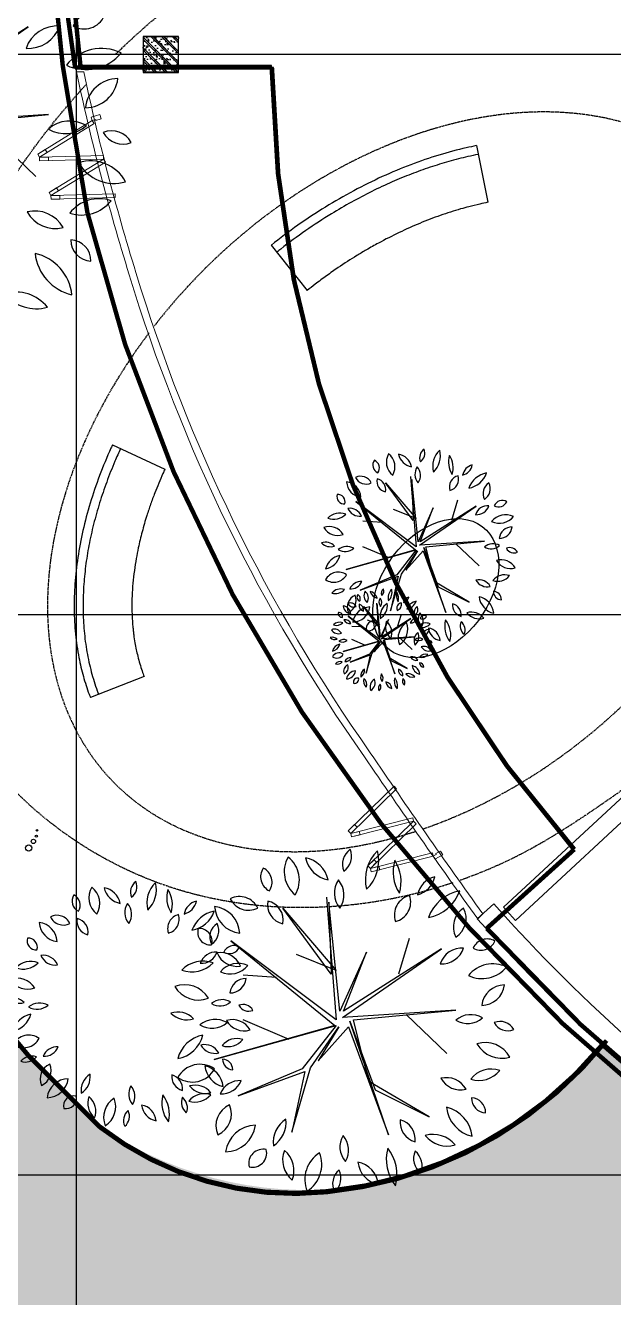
# Model space of a CAD drawing. Header units: millimetres. Extents: x -1030105 to 906887, y -616134 to 1220667.
# Drawn here: x -102164 to -95543, y 503214 to 517518 of the extents above; entities that cross this region are included whole.
import ezdxf
from ezdxf.enums import TextEntityAlignment as Align

# ---------------------------------------------------------------- set-up
doc = ezdxf.new("R2010")
doc.units = ezdxf.units.MM
doc.header["$MEASUREMENT"] = 0
for name, pattern in [('CENTER', [2, 1.25, -0.25, 0.25, -0.25]), ('DASH', [0.35, 0.25, -0.1]), ('DASHED', [0.75, 0.5, -0.25])]:
    doc.linetypes.add(name, pattern=pattern)
for name, color, linetype in [('A-Column', 4, 'Continuous'), ('A-Furniture', 143, 'Continuous'), ('A-Tree', 98, 'Continuous'), ('XR-BC-zColumn$0$LBC - BEACH CLUB - 240809 DG Rev$0$DA-WALL-PATT', 8, 'Continuous')]:
    doc.layers.add(name, color=color, linetype=linetype)
doc.layers.add('A-Door', color=33, linetype='Continuous', lineweight=9)
doc.layers.add('A-Wall', color=6, linetype='Continuous', lineweight=9)
doc.styles.add('Arial_Bold', font='arialbd.ttf')

# ---------------------------------------------------------------- blocks, each defined once
blk = doc.blocks.new('FUR')
at = {"layer": 'A-Furniture'}
for p, q in [((-52391.01933158482, -7130.426265622955), (-52262.66025474825, -7767.626479819883)), ((-54701.19152940161, -8250.98461495433), (-54296.35178851671, -8759.51688751136)), ((-56487.51551439388, -10494.43089790805), (-55897.50798048687, -10767.17904033605)), ((-56131.28169836223, -13098.78278019349), (-56736.77587621562, -13335.16540897079))]:
    blk.add_line(p, q, dxfattribs=at)
at = {"layer": 'A-Furniture', "color": 8, "linetype": 'DASH', "lineweight": 9, "ltscale": 1000, "const_width": 50}
blk.add_lwpolyline([(-33574.116996225, 38198.03701352875), (-3.274180926382542e-10, 38211.88251353393), (0, 0), (-7049.126603505938, -1.164153218269348e-10, -0.3011393681377011), (-23981.73349209089, -18888.11748647457), (-49064.43265007329, -18888.11748647457, -0.06124952190979967), (-52473.9447657284, -15923.13210822688), (-52473.9447657284, -15923.13210822688, -0.127607782766149), (-56769.0085550223, -7888.247632739716), (-57047.06649999994, -6235.426486474578, -0.1924218543560013), (-53256.03130311794, 9916.925028712954), (-55726.52506250713, 11649.12232822133, -0.09220963238652186), (-52805.8425345454, 17542.93784715806, -0.09579334497253111), (-54512.04080293298, 23938.01559452759, -0.1077169431674273), (-53957.97341630229, 28268.68321032356, -0.2285839789093287), (-47025.84992466056, 33492.16687116434, 0.2045490622853214), (-42688.61020563537, 36230.61212708103, 0.1311708844373413), (-42047.51066320275, 38025.4441493589, -0.3035398224954187), (-39524.66233420366, 41042.55836063065, -0.3273425619805889)], format="xyb", close=True, dxfattribs=at)
at = {"layer": 'A-Furniture', "color": 8, "linetype": 'DASH', "ltscale": 50}
for start_param, end_param in [(7.259258764595317, 11.18303171131864), (4.920108261293295, 7.240346205038929)]:
    blk.add_ellipse((-53035.26949044026, -10910.52595339995), major_axis=(-3439.503107609407, -3378.204462451687), ratio=0.7052025209358396, start_param=start_param, end_param=end_param, dxfattribs=at)
at = {"layer": 'A-Furniture'}
blk.add_ellipse((-52848.19607595343, -12106.31603850552), major_axis=(-522.8796299549354, -692.6241223071265), ratio=0.692143964030076, start_param=-1.570796326794897, end_param=4.71238898038469, dxfattribs=at)
at = {"layer": 'A-Furniture', "color": 8, "linetype": 'DASH', "ltscale": 50}
for points, knots in [([(-56447.03599999993, -6097.049467972713), (-55194.80878073322, -4879.432741814177), (-50278.88373038909, -2284.573604768259), (-42421.47772418463, -5454.796933513135), (-32732.45049999998, -11254.02927138517), (-23301.95049999998, -9202.029271385167), (-18023.95049999998, -504.5292713851668), (-16595.45049999998, 8921.470728614833), (-19600.32320915881, 15918.27845925349), (-21321.18391267408, 18705.60147339047), (-21789.72381129679, 19344.96383619693)], [32574.7262056019, 32574.7262056019, 32574.7262056019, 32574.7262056019, 37697.74124470179, 48060.13185932349, 55585.25195803288, 69452.98974218499, 76151.42226405158, 84447.8370469563, 94470.7732435007, 98031.73488863441, 98031.73488863441, 98031.73488863441, 98031.73488863441]), ([(-52657.18174468336, -15419.7190256638), (-53684.68530343773, -15761.4550650951), (-55944.28394347202, -15850.41732849472), (-58636.63205547673, -13705.47419053549), (-59018.49773840173, -10052.23631551804), (-57876.11176995137, -7685.960731683532), (-56880.61459291968, -6548.248811861849), (-56782.67322703003, -6441.870720701991)], [18289.98314026606, 18289.98314026606, 18289.98314026606, 18289.98314026606, 21462.80248467822, 24520.47386172318, 27657.55730020549, 31678.73250156143, 32103.72514403899, 32103.72514403899, 32103.72514403899, 32103.72514403899]), ([(-42687.95049999998, -19137.02927138517), (-41285.08198805523, -16590.70523152233), (-40889.95049999998, -13356.02927138517), (-44692.45203458441, -11594.69247801322), (-47704.73972640681, -12433.99532528175), (-50055.22510409662, -13846.72949299018), (-51582.59966459125, -14985.5838004346), (-52347.18772559804, -15312.02611631074), (-52578.16196491875, -15392.76884650276)], [0, 0, 0, 0, 6281.430987442272, 9216.361979299607, 12501.80530776205, 15762.23257229904, 17490.63072353798, 18208.39250142233, 18208.39250142233, 18208.39250142233, 18208.39250142233])]:
    blk.add_open_spline(points, degree=3, knots=knots, dxfattribs=at)
at = {"layer": 'A-Furniture'}
for points, knots in [([(-52391.01933158483, -7130.426265622955), (-52429.05078730507, -7138.087394670234), (-52467.19933232741, -7146.306932366919), (-52607.17934098031, -7178.42829374806), (-52709.61726454164, -7205.715519843623), (-52918.02896327681, -7268.916834370932), (-53024.0304921861, -7305.051133195404), (-53237.24974235054, -7385.795186075615), (-53344.47459905696, -7430.50255789957), (-53558.88928530934, -7528.193125113612), (-53666.08011558172, -7581.237742790254), (-53879.7734314558, -7695.515778523171), (-53986.26818295692, -7756.820352692856), (-54195.70556950865, -7886.152206050465), (-54298.6793429512, -7954.105102652567), (-54501.47401058256, -8096.79069476889), (-54601.29996502177, -8171.525855883723), (-54699.85487421307, -8249.920727877296), (-54700.52324697959, -8250.452598472359), (-54701.19152940161, -8250.98461495433)], [10.24952820240217, 10.24952820240217, 10.24952820240217, 10.24952820240217, 10.27898721586731, 10.27898721586731, 10.35734463679839, 10.35734463679839, 10.43786627829897, 10.43786627829897, 10.51933158232393, 10.51933158232393, 10.60139103195543, 10.60139103195543, 10.68417062644099, 10.68417062644099, 10.76608397753852, 10.76608397753852, 10.84799732863604, 10.84799732863604, 10.84855671194671, 10.84855671194671, 10.84855671194671, 10.84855671194671]), ([(-52371.27178124359, -7228.457068098476), (-52409.65546062315, -7236.189153235522), (-52448.17561016792, -7244.506441603764), (-52558.0146642349, -7269.813396440586), (-52629.61834818414, -7288.204896935844), (-52771.90991029207, -7328.513854673365), (-52842.58655442047, -7350.354325348744), (-52984.21301966239, -7397.77215625369), (-53055.15825053916, -7423.347132739727), (-53197.06672925974, -7478.171242627664), (-53268.03385455116, -7507.420810152311), (-53415.83671072983, -7572.183426821604), (-53492.65192096916, -7608.020953494008), (-53645.70810214893, -7683.817071183817), (-53721.94363148797, -7723.77297728206), (-53873.52866105956, -7807.668520628358), (-53948.87877664132, -7851.606507216464), (-54120.97508619558, -7957.159652432543), (-54217.31312157981, -8020.110213384265), (-54407.30328885895, -8152.092657331144), (-54500.96076611495, -8221.13033363875), (-54608.32354204844, -8304.987304773647), (-54623.6397776074, -8317.065043238224), (-54638.90845243906, -8329.220399317564)], [10.2495282393847, 10.2495282393847, 10.2495282393847, 10.2495282393847, 10.27996702706986, 10.27996702706986, 10.33606390804988, 10.33606390804988, 10.39103359063215, 10.39103359063215, 10.44600327321441, 10.44600327321441, 10.50097295579667, 10.50097295579667, 10.56067436402907, 10.56067436402907, 10.62037577226147, 10.62037577226147, 10.68007718049387, 10.68007718049387, 10.75782560763264, 10.75782560763264, 10.83557403477141, 10.83557403477141, 10.8485566027308, 10.8485566027308, 10.8485566027308, 10.8485566027308]), ([(-52262.66025474823, -7767.626479819999), (-52292.83127029394, -7773.704198592226), (-52323.16566374569, -7780.211167027941), (-52394.40424922085, -7796.427638357971), (-52435.4370377078, -7806.480384607334), (-52507.14358011595, -7825.297450176207), (-52537.71305077289, -7833.708647607127), (-52644.13752410625, -7864.353321136674), (-52720.55283387778, -7888.744622146594), (-52874.21633933813, -7942.649611755158), (-52951.44859265401, -7972.158261360135), (-53106.28616373987, -8036.231482859119), (-53183.86593559619, -8070.785221924074), (-53338.89929348434, -8144.82057908061), (-53416.34804738352, -8184.299425174017), (-53516.23679559314, -8238.499749072595), (-53538.96468454563, -8251.053574196878), (-53584.35973312601, -8276.572623911314), (-53607.02502614698, -8289.536808145698), (-53665.18054972671, -8323.37635965331), (-53700.6134628102, -8344.547173767467), (-53806.54409833452, -8409.513724940829), (-53876.70125106536, -8454.781504633604), (-53990.16575637761, -8531.705937238177), (-54033.86530780827, -8562.251702223439), (-54120.66243669255, -8624.780873287003), (-54163.75712784749, -8656.761836450896), (-54236.63070117992, -8712.453862024937), (-54266.58534012211, -8735.819981915643), (-54296.35178851671, -8759.51688751136)], [10.24952839846667, 10.24952839846667, 10.24952839846667, 10.24952839846667, 10.27705354559558, 10.27705354559558, 10.31386547641626, 10.31386547641626, 10.34102828119953, 10.34102828119953, 10.40811456124531, 10.40811456124531, 10.47520084129109, 10.47520084129109, 10.54228712133687, 10.54228712133687, 10.60937340138265, 10.60937340138265, 10.62916469820784, 10.62916469820784, 10.64895599503303, 10.64895599503303, 10.68003374529578, 10.68003374529578, 10.74218924582128, 10.74218924582128, 10.78151257060823, 10.78151257060823, 10.82083589539517, 10.82083589539517, 10.84855665284237, 10.84855665284237, 10.84855665284237, 10.84855665284237]), ([(-56487.51551439386, -10494.43089790805), (-56493.24329468228, -10506.82109620678), (-56498.91674221499, -10519.21669868962), (-56551.1992628335, -10634.60036189063), (-56594.09864409482, -10737.91911637643), (-56672.12482948347, -10944.50046327966), (-56707.25097566948, -11047.76752823777), (-56769.55337318809, -11253.53089306445), (-56796.72718891599, -11356.02940800344), (-56843.01393991898, -11559.5483158119), (-56862.12336617516, -11660.56846886303), (-56892.2390672498, -11860.43949071993), (-56903.24151639233, -11959.28764934465), (-56917.17062021018, -12154.15024379897), (-56920.09390541441, -12250.15974385315), (-56917.96016926058, -12438.7193478616), (-56912.90093327526, -12531.26288202056), (-56894.96070184773, -12712.31663345941), (-56882.07911318926, -12800.81962434272), (-56851.48076559564, -12958.94342929777), (-56834.92555213781, -13029.25282026362), (-56796.66873768448, -13166.45810736215), (-56774.96909672668, -13233.35339888837), (-56746.19697347734, -13310.74040659494), (-56741.53080361208, -13322.98569028045), (-56736.7758762156, -13335.16540897079)], [5.20439972571804, 5.20439972571804, 5.20439972571804, 5.20439972571804, 5.213913547844017, 5.213913547844017, 5.292924431133567, 5.292924431133567, 5.371935314423117, 5.371935314423117, 5.450946197712668, 5.450946197712668, 5.529957081002218, 5.529957081002218, 5.608967964291768, 5.608967964291768, 5.687978847581318, 5.687978847581318, 5.766989730870868, 5.766989730870868, 5.846000614160419, 5.846000614160419, 5.911872939050076, 5.911872939050076, 5.977745263939733, 5.977745263939733, 5.99020595687921, 5.99020595687921, 5.99020595687921, 5.99020595687921]), ([(-56396.74487873929, -10536.39226422808), (-56418.80318122898, -10584.10871933948), (-56440.03503807182, -10631.89450137853), (-56493.52549700093, -10757.32783797826), (-56524.41211508708, -10835.02585139824), (-56581.65814508179, -10990.25569959194), (-56608.02048160124, -11067.79273619386), (-56657.23285143614, -11225.85099227994), (-56679.86903109639, -11306.35041472572), (-56720.07191549013, -11466.44689550844), (-56737.63581739475, -11546.03850773163), (-56767.66734940406, -11703.95555328042), (-56780.1358675051, -11782.27731368458), (-56799.98079486999, -11937.29442941258), (-56807.36021681986, -12013.99279492267), (-56817.6862117149, -12175.08014887804), (-56819.94764122416, -12259.20877519529), (-56818.14199096177, -12425.37330575823), (-56814.00659213882, -12507.37805894017), (-56799.43585484024, -12667.94779213751), (-56788.99866264308, -12746.5087884689), (-56762.01294472761, -12899.82075088378), (-56745.46380541116, -12974.5684803382), (-56706.46776626844, -13119.93996927585), (-56684.02045298761, -13190.56801283685), (-56653.8069988967, -13272.35453585559), (-56648.76853832015, -13285.61845896672), (-56643.62295814394, -13298.79886333342)], [5.204399791090754, 5.204399791090754, 5.204399791090754, 5.204399791090754, 5.24172793876316, 5.24172793876316, 5.302315874709342, 5.302315874709342, 5.362903810655525, 5.362903810655525, 5.426219076268762, 5.426219076268762, 5.489534341881998, 5.489534341881998, 5.552849607495235, 5.552849607495235, 5.616164873108471, 5.616164873108471, 5.687561399136334, 5.687561399136334, 5.759705326663571, 5.759705326663571, 5.831849254190808, 5.831849254190808, 5.903993181718045, 5.903993181718045, 5.976137109245282, 5.976137109245282, 5.990206149619695, 5.990206149619695, 5.990206149619695, 5.990206149619695]), ([(-55897.50798048687, -10767.17904033605), (-55905.25554919834, -10783.93854552833), (-55912.88442943944, -10800.69681455591), (-55936.7418923755, -10853.92532379972), (-55952.52287081923, -10890.37902770611), (-55982.94672994601, -10963.21061021939), (-55997.5879212335, -10999.58409645874), (-56028.1044390139, -11078.35143955448), (-56043.76571143848, -11120.71592281887), (-56073.50723435105, -11205.18983604223), (-56087.58606687565, -11247.29476585612), (-56110.56459120259, -11319.82873406191), (-56119.83494527102, -11350.33740429755), (-56137.52897446546, -11411.14468575793), (-56145.95176864411, -11441.44004004961), (-56169.94738751484, -11531.94832472992), (-56184.24492531475, -11591.7781364203), (-56205.45699307682, -11691.35616907477), (-56213.27254038426, -11731.43457617937), (-56228.45190092115, -11817.15669031558), (-56235.55322316043, -11862.68549858918), (-56248.19054305513, -11956.33475358179), (-56253.55873171837, -12004.39441689989), (-56261.95516968667, -12099.20810603956), (-56264.98222028087, -12145.95376692084), (-56268.75910972024, -12238.04872903333), (-56269.50902643458, -12283.39233378286), (-56268.99075879711, -12348.88894490676), (-56268.58195870552, -12369.64606206049), (-56267.28632266576, -12410.81994739606), (-56266.39954040057, -12431.23422656197), (-56263.66542209715, -12480.57810264523), (-56261.56736975411, -12509.31661473052), (-56257.5608717219, -12553.52766388562), (-56255.97630993887, -12569.26396153308), (-56252.516488138, -12600.49906655692), (-56250.64144778046, -12615.99546418036), (-56244.58890703735, -12662.1143023863), (-56239.98394487172, -12692.36632280087), (-56230.38264080063, -12747.77876109327), (-56225.5259626202, -12773.06939764961), (-56215.02106467582, -12822.88931402087), (-56209.37330555702, -12847.41610155744), (-56196.15659446805, -12900.33066087472), (-56188.42702331376, -12928.55390497227), (-56171.92626044003, -12983.89979657438), (-56163.15580619778, -13011.01980346174), (-56146.72664269575, -13058.10927029047), (-56139.26836587468, -13078.30270210712), (-56131.44071740514, -13098.37534062832), (-56131.36122308054, -13098.5790776026), (-56131.28169836222, -13098.78278019349)], [5.204399680384737, 5.204399680384737, 5.204399680384737, 5.204399680384737, 5.219022633722142, 5.219022633722142, 5.250855773887292, 5.250855773887292, 5.282688914052441, 5.282688914052441, 5.31992737987116, 5.31992737987116, 5.357165845689879, 5.357165845689879, 5.384354200496166, 5.384354200496166, 5.411542555302452, 5.411542555302452, 5.465919264915025, 5.465919264915025, 5.503000352588045, 5.503000352588045, 5.545878593224693, 5.545878593224693, 5.592190443835715, 5.592190443835715, 5.638502294446738, 5.638502294446738, 5.684814145057761, 5.684814145057761, 5.706563465447332, 5.706563465447332, 5.728312785836904, 5.728312785836904, 5.759598551353512, 5.759598551353512, 5.777100218848088, 5.777100218848088, 5.794601886342664, 5.794601886342664, 5.829605221331817, 5.829605221331817, 5.859820044656143, 5.859820044656143, 5.890034867980469, 5.890034867980469, 5.926059134160535, 5.926059134160535, 5.9620834003406, 5.9620834003406, 5.989920661278713, 5.989920661278713, 5.990206154984294, 5.990206154984294, 5.990206154984294, 5.990206154984294])]:
    blk.add_open_spline(points, degree=3, knots=knots, dxfattribs=at)
blk = doc.blocks.new('hggtd')
at = {"layer": 'A-Door', "ltscale": 10}
for points in [[(-37562.34020790327, 553219.953525916), (-37550.77698953477, 553182.5641279547), (-38246.76598047192, 552993.3609571508), (-38257.0264835011, 553031.1044955886)], [(-37522.30413191073, 553210.0989524032), (-37462.61143195868, 553210.3158777887), (-37462.7931325296, 553260.3155476366), (-37562.48556836, 553259.9532617943), (-37562.34020790327, 553219.953525916), (-37522.34047202492, 553220.0988863728)], [(-38257.0264835011, 553031.1044955886), (-38246.76598047192, 552993.3609571508), (-38150.26809078419, 553019.5937093099), (-38160.76119164789, 553058.192865185)], [(-38259.00160165331, 552953.1427850041), (-38246.76541330145, 552993.2048853468), (-38152.10331566764, 552966.2864699255), (-38162.31560169254, 552927.6120699414)], [(-37561.6558693455, 552769.0030419283), (-37550.96911318326, 552809.4742822888), (-38246.76541330145, 552993.2048853468), (-38259.00160165331, 552953.1427850041)], [(-37561.6558693455, 552769.0030419283), (-37550.15187984782, 552731.1441886064), (-38246.14087078497, 552541.9410178026), (-38256.51613611132, 552580.106712461)], [(-38256.51613611132, 552580.106712461), (-38246.14087078497, 552541.9410178026), (-38149.64298109724, 552568.1737699618), (-38160.13608196094, 552606.7729258367)], [(-38256.34578606571, 552501.730225313), (-38246.14030361451, 552541.7849459986), (-38149.44750008004, 552514.8739102345), (-38159.65978610494, 552476.1995102502)], [(-37559.0000537579, 552317.5904822372), (-37548.4474841831, 552357.5535517792), (-38246.14030361451, 552541.7849459986), (-38256.34578606571, 552501.730225313)]]:
    blk.add_lwpolyline(points, close=True, dxfattribs=at)
blk = doc.blocks.new('TƯỜNG NÔI THẤT')
at = {"layer": 'A-Door'}
blk.add_lwpolyline([(-4582.744118497401, 9478.360028227442), (-4500.285001045151, 9478.360028227442, 0.02259937443829309), (-3912.22444588934, 7219.828891315439, 0.07985569652510163), (-1274.22183427382, 1821.022460261476, 0.007060456176491936), (-7.718668612549664, 10.7073796382756), (-65.10778809624026, -46.48629829543643, -0.007099200142825696), (-1340.019831400059, 1775.512959551299, -0.07984387538452739), (-3988.70992536853, 7196.376647106546, -0.02276174358933511), (-4582.068050197006, 9478.360028227442)], format="xyb", close=True, dxfattribs=at)
at = {"color": 3, "rotation": 16.35249636690589}
blk.add_blockref('hggtd', (187395.6741437566, -511335.8591321574), dxfattribs=at)
at = {"color": 3, "xscale": -0.9999999999999996, "rotation": 209.4561231735919}
blk.add_blockref('hggtd', (-239909.0829738881, 500837.0140910358), dxfattribs=at)
blk = doc.blocks.new('12PPLT11')
at = {"color": 0, "linetype": 'ByBlock'}
for p, q in [((-0.04409608227797435, 0.3483338719713629), (-0.0159519989446153, -0.0034782946952987)), ((-0.03706008227789681, 0.334261371971337), (-0.03002408227791875, 0.127864871971326)), ((-0.005397998944658866, 0.02114853863798771), (-0.03706008227789681, 0.334261371971337)), ((-0.1695719156113071, 0.3166707053046594), (-0.0159519989446153, 0.1384192053046434)), ((-0.03002408227791875, 0.127864871971326), (-0.1695719156113071, 0.3166707053046594)), ((0.1635491677220671, 0.1290376219713494), (0.1940385843887569, 0.2310631219712889)), ((-0.3185010822779759, 0.2228541219713236), (-0.01946999894460077, -0.01989621136198139)), ((-0.0159519989446153, -0.0034782946952987), (-0.3185010822779759, 0.2228541219713236)), ((-0.0159519989446153, 0.1384192053046434), (-0.1297010822779612, 0.1841547886379828)), ((0.07082566772203336, 0.19119103863801), (-0.005397998944658866, 0.02114853863798771)), ((0.001638084388794425, 0.003557955304671623), (0.2865970843887453, 0.200572705304694)), ((0.2865970843887453, 0.200572705304694), (0.005156084388772797, 0.02114853863798771)), ((0.005156084388772797, 0.02114853863798771), (0.07082566772203336, 0.19119103863801)), ((-0.1870794156112652, 0.1184832053046989), (-0.283238415611315, 0.1243467886380358)), ((0.3276405010553916, 0.02466662197130631), (0.001638084388794425, 0.003557955304671623)), ((0.03330016772201816, -0.0034782946952987), (0.3276405010553916, 0.02466662197130631)), ((0.1846572510553486, 0.01176687197136062), (0.3019243343886799, -0.0996402946953765)), ((-0.3665805822779404, -0.1172309613619973), (-0.0159519989446153, -0.01989621136198139)), ((-0.01946999894460077, -0.01989621136198139), (-0.3665805822779404, -0.1172309613619973)), ((-0.1507265822779047, -0.05976829469537392), (-0.283238415611315, -0.0034782946952987)), ((-0.0159519989446153, -0.01989621136198139), (-0.1132836656112204, -0.1442032113619689)), ((-0.08983024894462233, -0.1406850446953172), (-0.008915998944651449, -0.02341437802863311)), ((-0.0675494989445724, -0.1207490446953727), (0.01922808438871471, -0.02341437802863311)), ((-0.008915998944651449, -0.02341437802863311), (-0.0675494989445724, -0.1207490446953727)), ((0.01922808438871471, -0.02341437802863311), (0.1341498343887295, -0.3330090446953307)), ((0.02274616772206173, -0.006996461362007267), (0.09545175105541404, -0.2040112946953059)), ((0.1341498343887295, -0.3330090446953307), (0.02274616772206173, -0.006996461362007267)), ((0.0778616677221251, -0.1805571280286813), (0.03330016772201816, -0.0034782946952987)), ((-0.1132836656112204, -0.1442032113619689), (-0.2973929989445878, -0.2216018780286504)), ((-0.2973929989445878, -0.2216018780286504), (-0.1062476656112494, -0.1512394613619676)), ((-0.1437730822779031, -0.3259727946953035), (-0.08983024894462233, -0.1406850446953172)), ((-0.1062476656112494, -0.1512394613619676), (-0.1437730822779031, -0.3259727946953035)), ((0.2514169177220467, -0.2814099613620158), (0.0778616677221251, -0.1805571280286813)), ((0.09545175105541404, -0.2040112946953059), (0.2514169177220467, -0.2814099613620158))]:
    blk.add_line(p, q, dxfattribs=at)
for centre, radius, start, end in [((0.05434758438878617, 0.4430904553046844), 0.05243733333333332, 125.4093320015279, 202.7100879987564), ((-0.024407165611251, 0.4655842053046513), 0.05243733333333332, 305.409332001528, 22.71008799875637), ((-0.08176558227796704, 0.420931788638029), 0.08348141666666667, 149.4737229994703, 231.7585849989431), ((-0.2053491656113238, 0.3977677053046307), 0.08348141666666667, 329.4737229994703, 51.7585849989431), ((-0.02436366561131109, 0.4785027053046633), 0.08172058333333332, 192.3059549989146, 259.6848969995538), ((-0.1188395822779285, 0.3806856219713097), 0.08172058333333332, 12.30595499891467, 79.68489699955371), ((0.1814316677221086, 0.3992276219713347), 0.1137750833333333, 133.8116859996644, 194.3077339994046), ((-0.007579748944635867, 0.4532126219713177), 0.1137750833333333, 313.8116859996644, 14.3077339994046), ((0.2617562510554379, 0.4217917886380178), 0.1143496666666667, 163.4642289982347, 212.7905639989496), ((0.05600716772210035, 0.3924089553046883), 0.1143496666666667, 343.4642289982347, 32.79056399894964), ((-0.1878847489446116, 0.4071567053046294), 0.04510308333333333, 146.8150689989245, 244.0193430010408), ((-0.2453901656112905, 0.3912984553046215), 0.04510308333333333, 326.8150689989245, 64.01934300104078), ((0.04495741772211659, 0.3605282886380223), 0.06638033333333333, 145.5247849991495, 220.8327339997949), ((-0.05998941561131232, 0.3546998719712917), 0.06638033333333333, 325.5247849991495, 40.83273399979491), ((0.200975001055447, 0.4205376219713344), 0.0671975, 284.1003569999932, 348.4650159990404), ((0.2831860843887171, 0.3419275386379752), 0.0671975, 104.1003569999932, 168.4650159990404), ((0.3598354177220173, 0.250708288638009), 0.1178019166666666, 100.3005050002654, 160.4476489979855), ((0.2277621677220623, 0.40603612197134), 0.1178019166666666, 280.3005050002654, 340.4476489979855), ((-0.2939323322779117, 0.2921076219713541), 0.05821033333333332, 25.45365099960478, 116.6851970002433), ((-0.2675138322779276, 0.3691355386380337), 0.05821033333333332, 205.4536509996048, 296.6851970002433), ((-0.1574909156112199, 0.326555455304657), 0.05570899999999999, 168.8066020017208, 257.6390980000355), ((-0.224065748944561, 0.2829521219713342), 0.05570899999999999, 348.8066020017208, 77.6390980000354), ((0.2086239177220932, 0.2974604553047016), 0.05733175, 103.8913860003663, 198.9039470001594), ((0.1406201677220906, 0.3345408719713419), 0.05733175, 283.8913860003663, 18.90394700015941), ((-0.2833924156112744, 0.3263592886380025), 0.081791, 183.318928997754, 263.1903649993824), ((-0.3747442489445802, 0.2404101219713652), 0.081791, 3.318928997754036, 83.1903649993824), ((0.3845051677220681, 0.2631555386379887), 0.06404974999999999, 122.5817349989141, 207.1799880000926), ((0.2930371677221117, 0.2878682053046759), 0.06404974999999999, 302.5817349989142, 27.17998800009267), ((-0.3769142489445656, 0.2481650386380068), 0.03687258333333333, 163.4933460002688, 274.4697340005599), ((-0.409393665611212, 0.2218811219713643), 0.03687258333333333, 343.4933460002688, 94.46973400055995), ((0.4176426677220206, 0.1840275386380199), 0.04460749999999999, 59.98145399876235, 155.6675900021344), ((0.399313917722111, 0.2410311219713037), 0.04460749999999999, 239.9814539987623, 335.6675900021344), ((-0.3491485822779623, 0.1264337886379963), 0.06314383333333333, 22.57230599832171, 98.33354300052417), ((-0.2999935822779207, 0.213148538637995), 0.06314383333333333, 202.5723059983217, 278.3335430005242), ((0.3454191677220635, 0.1362267886379982), 0.06633966666666666, 86.02821899989966, 161.3697620011935), ((0.2871507510553784, 0.2235999553046781), 0.06633966666666666, 266.0282189998997, 341.3697620011936), ((-0.3989077489445663, 0.08020112197135632), 0.08471958333333332, 69.72013800043797, 135.6489100009364), ((-0.4301238322778929, 0.2188924553046832), 0.08471958333333332, 249.720138000438, 315.6489100009364), ((0.4344767510553993, 0.0653373719713386), 0.09187275, 64.73526299976963, 140.5781150001319), ((0.4027173343887398, 0.2067636219713336), 0.09187275, 244.7352629997696, 320.5781150001318), ((-0.4111429156113218, 0.1333121219713576), 0.07996766666666667, 210.9482359987117, 290.5783939994005), ((-0.4516179989445845, 0.01732262197131718), 0.07996766666666667, 30.9482359987117, 110.5783939994005), ((0.4672332510553971, 0.03076528863800831), 0.06592175, 90.25287399973678, 173.5220829983265), ((0.4014415010553876, 0.1041237053046871), 0.06592175, 270.2528739997368, 353.5220829983265), ((-0.4458463322779451, 0.05967703863802853), 0.06300191666666666, 224.2576500004793, 288.5926609999777), ((-0.4708814156113021, -0.04400487802865882), 0.06300191666666666, 44.25765000047925, 108.5926609999777), ((0.3703698343887254, -0.05344996136199143), 0.06502333333333332, 58.87476399947934, 131.2135239983133), ((0.3611393343887812, 0.05112703863801471), 0.06502333333333332, 238.8747639994794, 311.2135239983133), ((-0.3733484989445515, 0.04283153863798361), 0.06992266666666666, 240.5094850007264, 309.2919899988486), ((-0.3634898322778781, -0.07214696136196608), 0.06992266666666666, 60.50948500072646, 129.2919899988486), ((0.4770610843887724, 0.009814455304649528), 0.04464991666666666, 208.1981359996358, 292.1917869995008), ((0.4545749177220912, -0.05262612802863487), 0.04464991666666666, 28.19813599963577, 112.1917869995009), ((-0.3813518322779075, -0.1379567946952989), 0.09234183333333335, 100.8761590000109, 165.4479129982681), ((-0.4881549156112897, -0.02407187802867838), 0.09234183333333335, 280.8761590000109, 345.447912998268), ((0.4592742510553762, -0.03232529469534029), 0.08137058333333333, 209.1951969987626, 286.7189009994869), ((0.4116491677220964, -0.1499477113620458), 0.08137058333333333, 29.19519699876264, 106.7189009994869), ((-0.4068282489446347, -0.2036111280286832), 0.07279833333333333, 54.97446300017218, 151.3792250010594), ((-0.4289492489446047, -0.109125711361969), 0.07279833333333333, 234.9744630001721, 331.3792250010594), ((0.4293947510553835, -0.2198573780286779), 0.07530733333333332, 71.37116599942652, 141.7535400009083), ((0.3943076677220461, -0.1018769613620236), 0.07530733333333332, 251.3711659994265, 321.7535400009083), ((-0.3462229156112855, -0.1535553780286705), 0.06249758333333334, 267.1724340003306, 337.236468999614), ((-0.2916762489445546, -0.2401590446953321), 0.06249758333333334, 87.17243400033057, 157.236468999614), ((0.3003038343887283, -0.2335269613619744), 0.06442966666666666, 28.80716499953392, 103.9198800004392), ((0.3412605843886993, -0.1399431280286763), 0.06442966666666666, 208.8071649995339, 283.9198800004392), ((-0.3944963322779813, -0.2736659613620134), 0.05835274999999999, 71.81924599980185, 140.0817599987332), ((-0.421043582277882, -0.1807817113619876), 0.05835274999999999, 251.8192459998019, 320.0817599987332), ((0.4147226677221241, -0.2277722946953702), 0.04222583333333333, 179.2557220021193, 267.6286589995032), ((0.3707532510553548, -0.2694134613619781), 0.04222583333333333, 359.2557220021192, 87.62865899950317), ((-0.296434582277918, -0.307076711362015), 0.06498733333333333, 113.47529200124, 203.4559599996687), ((-0.3819396656112986, -0.2733360446953554), 0.06498733333333333, 293.47529200124, 23.45595999966874), ((0.396700584388789, -0.2431779613619938), 0.0967875, 186.54868600067, 256.8911319995395), ((0.2785930010553557, -0.3484816280286509), 0.0967875, 6.54868600067002, 76.89113199953944), ((-0.3360968322779172, -0.2936292946953358), 0.08883749999999999, 271.6327640001786, 352.0267889979866), ((-0.2455868322779224, -0.3947534613619723), 0.08883749999999999, 91.63276400017855, 172.0267889979866), ((-0.1170221656112673, -0.3550754613619915), 0.07992766666666666, 122.8873140000795, 186.7253339983677), ((-0.2397997489446198, -0.2973172946953753), 0.07992766666666666, 302.8873140000795, 6.725333998367705), ((0.2261086677220874, -0.2966867113619855), 0.05859191666666665, 173.6499809978664, 254.651444999303), ((0.1523675010554371, -0.346708544695332), 0.05859191666666665, 353.6499809978664, 74.651444999303), ((0.2623744177220715, -0.4125760446952995), 0.08059875, 38.6962139995009, 106.2415449998232), ((0.05743191772206302, -0.3677345446953382), 0.06279416666666666, 148.7876610017853, 221.5977109985612), ((-0.0432319156112726, -0.3768827113619864), 0.06279416666666666, 328.7876610017854, 41.5977109985612), ((0.3027370010554549, -0.2848042946953342), 0.08059875, 218.6962139995009, 286.2415449998232), ((-0.2261904989445611, -0.4156024613619707), 0.04104691666666667, 76.54190600001937, 193.4774259998473), ((-0.2565539989445824, -0.3852491280286472), 0.04104691666666667, 256.5419060000193, 13.4774259998473), ((-0.09402816561123473, -0.4049786280286582), 0.07587533333333334, 159.1169870000139, 230.3606239999304), ((-0.2133241656113043, -0.4363617113620251), 0.07587533333333334, 339.1169870000139, 50.36062399993038), ((0.2511479177220437, -0.4026752113620091), 0.1233375833333333, 165.2071099987095, 218.3217489999709), ((0.0351348343887139, -0.4476627113619998), 0.1233375833333333, 345.2071099987095, 38.32174899997089), ((0.2598737510553448, -0.4013252113620354), 0.05361883333333333, 156.775419000459, 231.2879719996091), ((0.1770663343887691, -0.4220201280286631), 0.05361883333333333, 336.7754190004591, 51.28797199960912), ((-0.01558799894461771, -0.4613768780286875), 0.09055483333333332, 122.1169889999252, 201.7275270020464), ((-0.147852748944608, -0.4182029613620273), 0.09055483333333332, 302.1169889999251, 21.72752700204642), ((0.02581150105539365, -0.4742419613620257), 0.05212266666666666, 129.7475050001382, 206.0709009984855), ((-0.05433524894465336, -0.457073461361972), 0.05212266666666666, 309.7475050001382, 26.07090099848551), ((0.1166494177221082, -0.4051363780286863), 0.07050225, 185.3195600014627, 260.4189679995899), ((0.03471625105544263, -0.4811915446953492), 0.07050225, 5.319560001462722, 80.41896799958994)]:
    blk.add_arc(centre, radius, start, end, dxfattribs=at)
blk = doc.blocks.new('12PPLT06')
at = {"color": 0, "linetype": 'ByBlock'}
for centre, radius, start, end in [((-0.08610736375441519, 0.4282650030260982), 0.08348141666666667, 149.4737229994703, 231.7585849989431), ((-0.209690947087779, 0.4051008363594235), 0.08348141666666667, 329.4737229994703, 51.7585849989431), ((-0.02870544708775213, 0.4858358363594562), 0.08172058333333332, 192.3059549989146, 259.6848969995538), ((-0.1231813637544903, 0.388018753026131), 0.08172058333333332, 12.30595499891467, 79.68489699955371), ((0.05000580291221723, 0.4504235863594772), 0.05243733333333332, 125.4093320015279, 202.7100879987564), ((-0.02874894708781284, 0.4729173363594157), 0.05243733333333332, 305.409332001528, 22.71008799875637), ((0.1770898862455468, 0.4065607530261275), 0.1137750833333333, 133.8116859996644, 194.3077339994046), ((-0.01192153042109112, 0.4605457530260821), 0.1137750833333333, 313.8116859996644, 14.3077339994046), ((0.2574144695788618, 0.4291249196928106), 0.1143496666666667, 163.4642289982347, 212.7905639989496), ((0.05166538624553851, 0.3997421696927859), 0.1143496666666667, 343.4642289982347, 32.79056399894964), ((-0.1922265304211734, 0.4144898363594223), 0.04510308333333333, 146.8150689989245, 244.0193430010408), ((-0.2497319470877528, 0.3986316696928043), 0.04510308333333333, 326.8150689989245, 64.01934300104078), ((0.2788443029122618, 0.349260669692768), 0.0671975, 104.1003569999932, 168.4650159990404), ((0.1966333029122396, 0.4278707530261272), 0.0671975, 284.1003569999932, 348.4650159990404), ((-0.2982741137544664, 0.2994408363594232), 0.05821033333333332, 25.45365099960478, 116.6851970002433), ((0.04061563624554765, 0.3678615030261199), 0.06638033333333333, 145.5247849991495, 220.8327339997949), ((-0.06433119708776758, 0.3620330863594745), 0.06638033333333333, 325.5247849991495, 40.83273399979491), ((0.2042821362455314, 0.3047935863594091), 0.05733175, 103.8913860003663, 198.9039470001594), ((0.1362783862455217, 0.3418740030261063), 0.05733175, 283.8913860003663, 18.90394700015941), ((0.3554936362455763, 0.2580414196927734), 0.1178019166666666, 100.3005050002654, 160.4476489979855), ((0.2234203862454933, 0.4133692530261044), 0.1178019166666666, 280.3005050002654, 340.4476489979855), ((-0.2877341970878433, 0.3336924196927953), 0.081791, 183.318928997754, 263.1903649993824), ((-0.3790860304211421, 0.2477432530261297), 0.081791, 3.318928997754036, 83.1903649993824), ((-0.2718556137544894, 0.3764686696927697), 0.05821033333333332, 205.4536509996048, 296.6851970002433), ((-0.1618326970877888, 0.3338885863594498), 0.05570899999999999, 168.8066020017208, 257.6390980000355), ((-0.2284075304211157, 0.2902852530260986), 0.05570899999999999, 348.8066020017208, 77.6390980000354), ((0.3801633862454992, 0.2704886696927815), 0.06404974999999999, 122.5817349989141, 207.1799880000926), ((0.2886953862455428, 0.295201419692745), 0.06404974999999999, 302.5817349989142, 27.17998800009267), ((-0.3812560304211203, 0.2554981696927712), 0.03687258333333333, 163.4933460002688, 274.4697340005599), ((-0.4137354470877881, 0.2292142530261572), 0.03687258333333333, 343.4933460002688, 94.46973400055995), ((0.3410773862455088, 0.143559919692791), 0.06633966666666666, 86.02821899989966, 161.3697620011935), ((0.2828089695789231, 0.2309330863594425), 0.06633966666666666, 266.0282189998997, 341.3697620011936), ((0.4133008862455654, 0.1913606696927843), 0.04460749999999999, 59.98145399876235, 155.6675900021344), ((0.3949721362455421, 0.2483642530260965), 0.04460749999999999, 239.9814539987623, 335.6675900021344), ((-0.4032495304211281, 0.08753425302614914), 0.08471958333333332, 69.72013800043797, 135.6489100009364), ((-0.4344656137544618, 0.2262255863594476), 0.08471958333333332, 249.720138000438, 315.6489100009364), ((-0.3534903637544176, 0.1337669196927607), 0.06314383333333333, 22.57230599832171, 98.33354300052417), ((-0.3043353637544826, 0.2204817530261494), 0.06314383333333333, 202.5723059983217, 278.3335430005242), ((0.398375552912178, 0.214096753026098), 0.09187275, 244.7352629997696, 320.5781150001318), ((0.4301350529121919, 0.07267058635943613), 0.09187275, 64.73526299976963, 140.5781150001319), ((-0.4559597804211464, 0.02465575302611001), 0.07996766666666667, 30.9482359987117, 110.5783939994005), ((0.4628914695788424, 0.03809850302610585), 0.06592175, 90.25287399973678, 173.5220829983265), ((0.3970997195789323, 0.1114569196927562), 0.06592175, 270.2528739997368, 353.5220829983265), ((-0.4154846970877699, 0.1406452530261504), 0.07996766666666667, 210.9482359987117, 290.5783939994005), ((-0.4501881137544999, 0.06701016969279294), 0.06300191666666666, 224.2576500004793, 288.5926609999777), ((-0.4752231970877574, -0.03667174697389441), 0.06300191666666666, 44.25765000047925, 108.5926609999777), ((-0.3678316137544471, -0.06481383030725851), 0.06992266666666666, 60.50948500072646, 129.2919899988486), ((0.3567975529122194, 0.05846016969280754), 0.06502333333333332, 238.8747639994794, 311.2135239983133), ((0.3660280529121565, -0.04611683030722702), 0.06502333333333332, 58.87476399947934, 131.2135239983133), ((-0.3856936137544764, -0.1306236636405913), 0.09234183333333335, 100.8761590000109, 165.4479129982681), ((-0.4924966970877378, -0.01673874697391398), 0.09234183333333335, 280.8761590000109, 345.447912998268), ((-0.3776902804211204, 0.05016466969277644), 0.06992266666666666, 240.5094850007264, 309.2919899988486), ((0.4502331362455223, -0.04529299697387046), 0.04464991666666666, 28.19813599963577, 112.1917869995009), ((0.472719386245565, 0.01714758635941394), 0.04464991666666666, 208.1981359996358, 292.1917869995008), ((0.4549324695789281, -0.02499216364057588), 0.08137058333333333, 209.1951969987626, 286.7189009994869), ((0.4073073862455274, -0.1426145803072529), 0.08137058333333333, 29.19519699876264, 106.7189009994869), ((-0.4332910304211666, -0.1017925803072046), 0.07279833333333333, 234.9744630001721, 331.3792250010594), ((-0.4111699470878349, -0.1962779969739188), 0.07279833333333333, 54.97446300017218, 151.3792250010594), ((0.4250529695789353, -0.2125242469738851), 0.07530733333333332, 71.37116599942652, 141.7535400009083), ((0.3899658862455908, -0.09454383030723079), 0.07530733333333332, 251.3711659994265, 321.7535400009083), ((-0.2960180304211164, -0.2328259136405393), 0.06249758333333334, 87.17243400033057, 157.236468999614), ((-0.3505646137544929, -0.1462222469738776), 0.06249758333333334, 267.1724340003306, 337.236468999614), ((0.2959620529121594, -0.2261938303071815), 0.06442966666666666, 28.80716499953392, 103.9198800004392), ((0.3369188029122441, -0.1326099136405503), 0.06442966666666666, 208.8071649995339, 283.9198800004392), ((-0.3988381137544295, -0.2663327469738874), 0.05835274999999999, 71.81924599980185, 140.0817599987332), ((-0.4253853637544509, -0.1734484969739185), 0.05835274999999999, 251.8192459998019, 320.0817599987332), ((-0.300776363754494, -0.299743496973889), 0.06498733333333333, 113.47529200124, 203.4559599996687), ((-0.3862814470877467, -0.2660029136405626), 0.06498733333333333, 293.47529200124, 23.45595999966874), ((0.39235880291222, -0.2358448303072294), 0.0967875, 186.54868600067, 256.8911319995395), ((0.2742512195789075, -0.3411484969738865), 0.0967875, 6.54868600067002, 76.89113199953944), ((0.4103808862455551, -0.2204391636405774), 0.04222583333333333, 179.2557220021193, 267.6286589995032), ((0.3664114695789138, -0.2620803303072137), 0.04222583333333333, 359.2557220021192, 87.62865899950317), ((-0.340438613754479, -0.2862961636405714), 0.08883749999999999, 271.6327640001786, 352.0267889979866), ((-0.2499286137544914, -0.3874203303071795), 0.08883749999999999, 91.63276400017855, 172.0267889979866), ((-0.1213639470878363, -0.3477423303072271), 0.07992766666666666, 122.8873140000795, 186.7253339983677), ((-0.244141530421075, -0.2899841636405824), 0.07992766666666666, 302.8873140000795, 6.725333998367705), ((0.2217668862455255, -0.2893535803071927), 0.05859191666666665, 173.6499809978664, 254.651444999303), ((0.1480257195788752, -0.339375330307206), 0.05859191666666665, 353.6499809978664, 74.651444999303), ((0.05309013624549408, -0.3604013303072122), 0.06279416666666666, 148.7876610017853, 221.5977109985612), ((-0.04757369708784154, -0.3695494969738888), 0.06279416666666666, 328.7876610017854, 41.5977109985612), ((0.2983952195788788, -0.2774710803072082), 0.08059875, 218.6962139995009, 286.2415449998232), ((0.2580326362455025, -0.405242830307202), 0.08059875, 38.6962139995009, 106.2415449998232), ((-0.2305322804211301, -0.4082693303071778), 0.04104691666666667, 76.54190600001937, 193.4774259998473), ((-0.2608957804211514, -0.3779159969738544), 0.04104691666666667, 256.5419060000193, 13.4774259998473), ((-0.09836994708780367, -0.3976454969738938), 0.07587533333333334, 159.1169870000139, 230.3606239999304), ((-0.2176659470877595, -0.4290285803072322), 0.07587533333333334, 339.1169870000139, 50.36062399993038), ((-0.01992978042107296, -0.45404366364059), 0.09055483333333332, 122.1169889999252, 201.7275270020464), ((-0.1521945304211769, -0.4108697469738445), 0.09055483333333332, 302.1169889999251, 21.72752700204642), ((0.1123076362455393, -0.3978032469738935), 0.07050225, 185.3195600014627, 260.4189679995899), ((0.03037446957887369, -0.4738584136405564), 0.07050225, 5.319560001462722, 80.41896799958994), ((0.2468061362456027, -0.3953419969738832), 0.1233375833333333, 165.2071099987095, 218.3217489999709), ((0.0307931362455065, -0.4403295803072353), 0.1233375833333333, 345.2071099987095, 38.32174899997089), ((0.2555320529122653, -0.3939920803072425), 0.05361883333333333, 156.775419000459, 231.2879719996091), ((0.1727245529122001, -0.4146869969738702), 0.05361883333333333, 336.7754190004591, 51.28797199960912), ((0.02146971957882471, -0.4669088303072328), 0.05212266666666666, 129.7475050001382, 206.0709009984855), ((-0.05867703042110151, -0.4497403303072076), 0.05212266666666666, 309.7475050001382, 26.07090099848551)]:
    blk.add_arc(centre, radius, start, end, dxfattribs=at)
blk = doc.blocks.new('CAY8')
at = {"color": 0, "linetype": 'ByBlock'}
for centre, radius in [((308.871727297048, 634.0487209166113), 2.81873166861981), ((331.5741172537182, 627.7466843330785), 4.545372486394402), ((350.4927755512927, 612.6217852167556), 8.822843673474523), ((373.1951655079629, 589.93442711227), 12.60709149153757)]:
    blk.add_circle(centre, radius, dxfattribs=at)
blk = doc.blocks.new('CÂY')
at = {"layer": 'A-Tree', "color": 8, "ltscale": 10}
for name, p, xscale, yscale, zscale in [('12PPLT11', (-14545.43000591021, 7267.315998716513), 5600, 5600, 5600), ('12PPLT11', (-8537.631309030869, 2552.927395206993), 2240, 2240, 2240), ('12PPLT11', (-8967.357763073771, 1504.638625290478), 1164.8, 1164.8, 1164.8), ('12PPLT11', (-9409.639604137148, -2761.609636371606), 3920, 3920, 3920), ('12PPLT06', (-11781.32227156353, -2600.478554963483), 2800, 2800, 2800)]:
    blk.add_blockref(name, p, dxfattribs=dict(at, xscale=xscale, yscale=yscale, zscale=zscale))
at = {"layer": 'A-Tree', "color": 8, "ltscale": 10, "xscale": 2.803183510899544, "yscale": 2.803183510899544, "zscale": 2.803183510899544, "rotation": 279.0824280019125}
blk.add_blockref('CAY8', (-14732.21739931472, -69.75649958464783), dxfattribs=at)
blk = doc.blocks.new('BỐ TRÍ LAY OUT')
at = {"layer": 'A-Door', "color": 3}
blk.add_blockref('TƯỜNG NÔI THẤT', (-3527.35200127693, 2876.376295813126), dxfattribs=at)
at = {"layer": 'A-Furniture', "color": 3}
for name, p in [('CÂY', (4286.75486311756, 4469.288343299762)), ('FUR', (48783.7433631176, 18654.71482977469))]:
    blk.add_blockref(name, p, dxfattribs=at)
blk = doc.blocks.new('*U1486')
at = {"color": 8, "linetype": 'CENTER', "ltscale": 500}
blk.add_line((-6392.643045294039, 7811.817619178139), (-6055.4829418041, 7811.817619178139), dxfattribs=at)
at = {"style": 'Arial_Bold'}
blk.add_attdef('TRUC', text='', height=2.5, dxfattribs=at).set_placement((-6401.947800032925, 7811.817619178007), align=Align.MIDDLE_CENTER)
blk = doc.blocks.new('*U1487')
at = {"color": 8, "linetype": 'CENTER', "ltscale": 500}
blk.add_line((-6401.947800033063, 7821.122373916886), (-6401.947800033064, 8224.897619178022), dxfattribs=at)
at = {"style": 'Arial_Bold'}
blk.add_attdef('TRUC', text='', height=2.5, dxfattribs=at).set_placement((-6401.947800032925, 7811.817619178007), align=Align.MIDDLE_CENTER)
blk = doc.blocks.new('TRỤC')
at = {"color": 0, "xscale": 199.9999999999901, "yscale": 199.9999999999901, "zscale": 199.9999999999901}
for name, p in [('*U1487', (1280389.560006549, -1575802.327948784)), ('*U1486', (1270336.330398384, -1549763.52383555)), ('*U1486', (1270336.330398384, -1556063.523835555)), ('*U1486', (1270336.330398384, -1562363.52383555))]:
    blk.add_blockref(name, p, dxfattribs=at)
blk = doc.blocks.new('TƯỜNG KIẾN TRÚC')
at = {"color": 0}
for points in [[(-13294.01219395082, -50511.75035433727, -0.1397144583914037), (-24013.86282954691, -56850.0000000085), (-48987.58682558779, -56850.0000000085, -0.06138251912509887), (-52398.07671257597, -53852.08069896745), (-52584.85669842665, -54018.25300979486, 0.06241445948924393), (-49064.43265007297, -57100.0000000085), (-23981.7334920906, -57100.0000000085, 0.3011393681377033), (-7049.126603505574, -38211.88251353404), (-6893.192537510069, -38213.82016939961), (-6893.192537510069, -37813.82016939961), (-7246.300757430959, -37813.82016939961, -0.1564090942355579), (-13156.98335990403, -50366.06619716075)], [(-46084.99578452273, -52597.30900000851), (-46380.14666055259, -52597.30900000851, 0.2108031116966053), (-47740.30870058597, -51734.24400069343, 0.2194207177400284), (-50544.14321957552, -52548.38138061075), (-52156.11868503853, -54036.9952099917), (-52291.79959251219, -53890.05749751756), (-50675.20479220152, -52397.30900000851, -0.2194207177400369), (-47710.53959846054, -51536.47190822673, -0.1979146533256943), (-46276.58170803916, -52397.30900000851), (-46072.14407349634, -52397.30900000851)]]:
    blk.add_lwpolyline(points, format="xyb", close=True, dxfattribs=at)
at = {"color": 0, "linetype": 'DASH', "ltscale": 1000, "const_width": 50}
for points in [[(-51499.23377862526, -53235.29282352049, -0.1786191053957846), (-54896.73269433202, -44447.30900000851), (-57112.21089955815, -44447.30900000862, -0.02155110565457903), (-57295.81949999952, -42836.67899503955), (-57296.31014499976, -41114.18555226841)], [(-57253.42743822862, -42508.56044544757), (-52294.97845692304, -42508.56044544757, -0.4234674845155981), (-49005.51908506756, -45903.27478213992), (-49005.51908506756, -46761.61106704792)]]:
    blk.add_lwpolyline(points, format="xyb", dxfattribs=at)
at = {"color": 0}
blk.add_lwpolyline([(-57253.42743822862, -42408.56044544757), (-52294.97845692304, -42408.56044544757, -0.4233295591207221), (-48905.51908506756, -45904.83768510527), (-48905.51908506756, -46761.61106704792), (-49058.01908563497, -46761.61106704792)], format="xyb", dxfattribs=at)
at = {"color": 0, "const_width": 50}
blk.add_lwpolyline([(-57246.21905261721, -42602.37068987137), (-59409.74643573305, -42969.45567016874, 0.3659412979444954), (-61135.38700251374, -45121.87329179677, 0.0450071005246337), (-60690.77560484735, -49470.92558191495, 0.1620892894414481), (-56830.91708503431, -56364.14356976992, 0.1933850795687879), (-54279.94149597501, -57092.5587343435, 0.2015619879370782), (-51129.45223710453, -55388.36867325811, 392.1318763364482)], format="xyb", dxfattribs=at)
blk = doc.blocks.new('KIẾN TRÚC')
h = blk.add_hatch(color=9)
h.dxf.hatch_style = 1
edge = h.paths.add_edge_path(flags=16)
edge.add_line((62281.95049999998, 27412.02927138517), (55232.82389649404, 27412.02927138505))
edge.add_arc((32545.50878812408, 30716.66293956665), 22926.72829924391, 284.53695158247865, 351.7125813344091, ccw=False)
edge.add_line((38300.21700792988, 8523.911784915952), (13217.51784992669, 8523.911784910597))
edge.add_arc((23753.10182550838, 24110.84943410289), 18813.58963585476, 227.7677182561868, 235.9442986410003, ccw=False)
edge.add_arc((7788.819823088517, 12733.3910908635), 4187.039666959467, 236.0590124962323, 322.4360737019827, ccw=False)
edge.add_arc((13873.5970987339, 18503.25729619298), 12505.26566685072, 190.8327360748526, 227.6605687844487, ccw=False)
edge.add_arc((25477.52443721271, 20792.18331255531), 24332.69085544715, 180.6832153365221, 190.991126688788, ccw=False)
edge.add_arc((3282.93561756362, 20557.21277457592), 2137.084471138149, 101.08076224722828, 181.479400931386, ccw=False)
edge.add_line((2872.204064266523, 22654.45611475036), (4986.06665855035, 23013.11448664329))
edge.add_arc((28039.69241930227, 24288.4119512235), 23088.87273861522, 153.2014320220877, 183.1663029992741, ccw=False)
edge.add_arc((10232.26976538847, 40544.64471371844), 6483.106001901682, 182.8401094538115, 244.3962742115525, ccw=False)
edge.add_arc((-6425.00274742386, 39970.86676714511), 10185.26120742048, 1.420812516492314, 26.70695635716553)
edge.add_arc((10590.58143904217, 49414.25633883046), 9292.69259551461, 144.7133172211654, 211.5754885360199, ccw=False)
edge.add_arc((-12326.15115191392, 64090.21360378864), 17935.64217367859, 328.7375359512051, 356.1899532233969)
edge.add_arc((16735.32676788772, 62308.59922571364), 11181.04393981935, 84.1243873636841, 176.9761863570094, ccw=False)
edge.add_arc((20708.98128665387, 99752.52490135818), 26473.21942281876, 263.8653720447036, 288.4869561324928)
edge.add_arc((35667.35201082098, 54479.70646712999), 21207.13938727637, 73.35106851793267, 108.03023985438841, ccw=False)
edge.add_arc((44765.46109434243, 84516.17499720305), 10177.42256554817, 252.7258710955127, 285.7130125077479)
edge.add_arc((49658.99676799333, 68415.98596348311), 6655.601145545619, 49.49953772748103, 108.7311152981473, ccw=False)
edge.add_arc((48035.04809900769, 66009.84854850778), 9545.540963997893, -2.328829575281418, 51.46764420018991, ccw=False)
edge.add_line((57572.70516659174, 65621.96975748474), (49483.50000000001, 65623.9117849106))
edge.add_line((49483.50000000001, 65623.9117849106), (62281.95049999965, 65623.9117849191))
edge.add_line((62281.95049999965, 65623.9117849191), (62281.95049999998, 27412.02927138517))
h.paths.add_polyline_path([(0, 77895.5), (64428.50000000001, 77895.5), (64428.50000000001, -0.577250000089407), (-1.792749999687658, 0.577250000089407)])
at = {"color": 3}
blk.add_blockref('TRỤC', (5188.757962470409, 8718.304113260703), dxfattribs=at)
at = {"layer": 'A-Wall'}
blk.add_blockref('TƯỜNG KIẾN TRÚC', (62285.79396247002, 65615.61311326921), dxfattribs=at)
blk = doc.blocks.new('*U1465')
at = {"layer": 'XR-BC-zColumn$0$LBC - BEACH CLUB - 240809 DG Rev$0$DA-WALL-PATT'}
h = blk.add_hatch(dxfattribs=at)
h.set_pattern_fill('1BT-01', color=256, scale=20, pattern_type=2)
h.set_pattern_definition([(49.99999999999999, (0, 0), (143.4520365201507, -12.55042699651902), [15, -165]), (355, (0, 0), (-27.7502667226, 150.4384267400024), [12, -132]), (100.4514, (11.954336, -1.045868), (115.7018763428043, 137.8879084121907), [12.748038, -140.2284224]), (46.18420000000001, (0, 40), (213.4482097251289, -33.10380286580362), [22.5, -247.5]), (96.6356, (17.787349, 37.2413386), (186.9325411097407, 194.8235741800883), [19.1220576, -210.3426]), (351.1842, (0, 40), (186.9323890267254, 194.8237201850649), [18, -198]), (21, (20, 30), (119.3814104236923, -80.52377813306776), [15, -165]), (326.0000000000001, (20, 30), (48.66306638431634, 145.0300090093706), [12, -132]), (71.4514, (29.9484466, 23.2896788), (168.044525716298, 64.50609934199048), [12.748038, -140.2284224]), (37.50000000000001, (0, 0), (2.431971063458134, 66.5787707662623), [0, -130.4, 0, -134, 0, -132.5]), (7.499999999999999, (0, 0), (52.61390748842972, 78.88234237647205), [0, -76.39999999999999, 0, -127.4, 0, -50.5]), (327.5, (-44.6, 0), (106.7644872344818, -4.510974346875951), [0, -50, 0, -156, 0, -207]), (317.5, (-64.6, 0), (116.6372338684772, 20.02099646646354), [0, -65, 0, -103.6, 0, -147]), (45, (0, 0), (-60.10407640085654, 60.10407640085654), []), (45, (0, 24.5), (-60.10407640085654, 60.10407640085654), [])])
h.paths.add_polyline_path([(6.123233995736766e-15, 0), (400, 0), (400, 400), (6.123233995736766e-15, 400)])
at = {"color": 0}
blk.add_lwpolyline([(6.123233995736766e-15, 0), (400, 0), (400, 400), (6.123233995736766e-15, 400)], close=True, dxfattribs=at).dxf.unprotected_set("ltscale", 0)
blk = doc.blocks.new('cot ngoai nha tang ham')
at = {"rotation": 270}
blk.add_blockref('*U1465', (-58489.73261661173, -73725.61189569288), dxfattribs=at)
blk = doc.blocks.new('cot tang tren')
at = {"rotation": 270}
blk.add_blockref('*U1465', (11335.65608534031, 69367.95248735603), dxfattribs=at)
at = {"layer": 'A-Column'}
blk.add_blockref('cot ngoai nha tang ham', (69825.38898289204, 143088.5553762205), dxfattribs=at)

msp = doc.modelspace()

# ---------------------------------------------------------------- linework, layer by layer
at = {"color": 1, "linetype": 'DASHED', "ltscale": 1000, "const_width": 50}
msp.add_lwpolyline([(-95670.36382637039, 506057.7127576224, -0.1976179126471055), (-98776.4909959755, 504407.8530505756, -0.1933850795687879), (-101327.4665850348, 505136.2682151492, -0.1620892894414481), (-105187.3251048478, 512029.4862030041, -0.0450071005246337), (-105631.9365025142, 516378.5384931223, -0.3659412979444954), (-103906.2959357335, 518530.9561147504), (-101743.9030274843, 518897.8486090698, -0.1357393945070406), (-99338.88206733699, 530570.340333024, -0.2750178852905023), (-103021.3730096331, 536099.9135275302, 0.1107814983251507), (-104104.8374997806, 540424.9028483479, -0.3003100923854334), (-103773.2822078853, 550658.8466900261, 0.1203599662960986), (-101208.6497629923, 558774.9105705839, -0.4288681078624456), (-88898.57935298752, 569307.4033231586, 0.107847157214301), (-77675.15854412533, 570521.9329957211, -0.1524819869208155), (-65035.16077594279, 570674.3053047663, 0.1449358142641596), (-59256.79872041271, 570595.5800135372, -0.2643588036035894), (-52796.99522499467, 569353.4099046133, -0.2237263001650759), (-49205.79483340826, 561498.4697574847), (-44496.54950000049, 561500.4117849191), (-44496.54950000002, 523288.5292713851), (-51545.67610350606, 523288.5292713851, -0.3011393681377011), (-68478.28299209109, 504400.4117849106), (-93560.98215007345, 504400.4117849106, -0.03627546227429911), (-95670.36382637039, 506057.7127576224)], format="xyb", dxfattribs=at)
msp.add_lwpolyline([(-78070.66649622499, 561486.5662849139), (-44496.54950000049, 561500.4117849191), (-44496.54950000002, 523288.5292713852), (-51545.67610350606, 523288.5292713851, -0.3011393681377011), (-68478.28299209109, 504400.4117849106), (-93560.98215007345, 504400.4117849106, -0.06124952190979967), (-96970.49426572846, 507365.3971631583), (-95985.65071073879, 508253.6354169543, -0.1789094553322439), (-99393.28219433251, 517053.1027849106), (-101543.616, 517053.1027849106, -0.1924218543560013), (-97752.580803118, 533205.4543000981), (-100223.0745625073, 534937.6515996065, -0.09220963238652186), (-97302.3920345456, 540831.4671185432, -0.09579334497253111), (-99008.59030293307, 547226.5448659128, -0.1077169431674273), (-98454.52291630238, 551557.2124817087, -0.2285839789093287), (-91522.39942466054, 556780.6961425495, 0.2045490622853214), (-87185.15970563545, 559519.1413984662, 0.1311708844373413), (-86544.06016320275, 561313.9734207441, -0.3035398224954187), (-84021.21183420374, 564331.0876320158, -0.3273425619805889)], format="xyb", close=True, dxfattribs=at)

# ---------------------------------------------------------------- block references
at = {"color": 3}
for name, p in [('KIẾN TRÚC', (-106778.5, 495876.5)), ('BỐ TRÍ LAY OUT', (-93480.29286311776, 504642.1131132607))]:
    msp.add_blockref(name, p, dxfattribs=at)
at = {"layer": 'A-Column'}
msp.add_blockref('cot tang tren', (-112175.3889829109, 448026.8494373155), dxfattribs=at)

doc.saveas('drawing.dxf')
